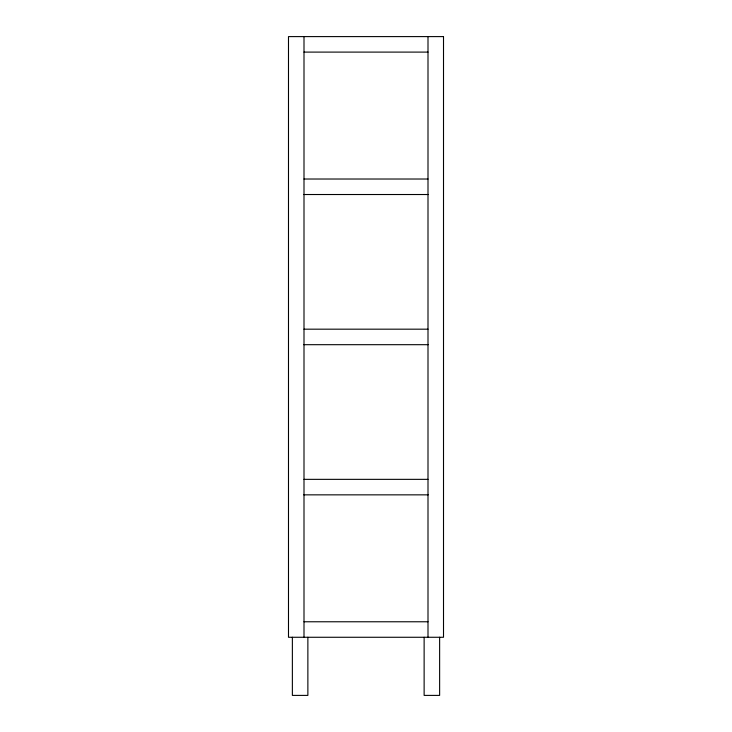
<?xml version="1.0" encoding="UTF-8"?>
<svg xmlns="http://www.w3.org/2000/svg" width="732" height="732" viewBox="0 0 732 732"><rect width="100%" height="100%" fill="white"/><g stroke="black" fill="none" stroke-linecap="round" stroke-linejoin="round"><path stroke-width="1.1" d="M304 52.1L428 52.1M304 179.02L428 179.02M303.789 194.52L428.211 194.52M304 329.18L428 329.18M303.789 344.69L428.211 344.69M304 479.35L428 479.35M303.789 494.85L428.211 494.85M304 621.77L428 621.77M439.63 637.27L439.63 695.4L424.13 695.4L424.13 637.27M428 36.6L428 637.27M307.87 637.27L307.87 695.4L292.37 695.4L292.37 637.27M304 36.6L304 637.27M443.51 36.6L288.49 36.6L288.49 637.27L443.51 637.27L443.51 36.6"/></g></svg>
